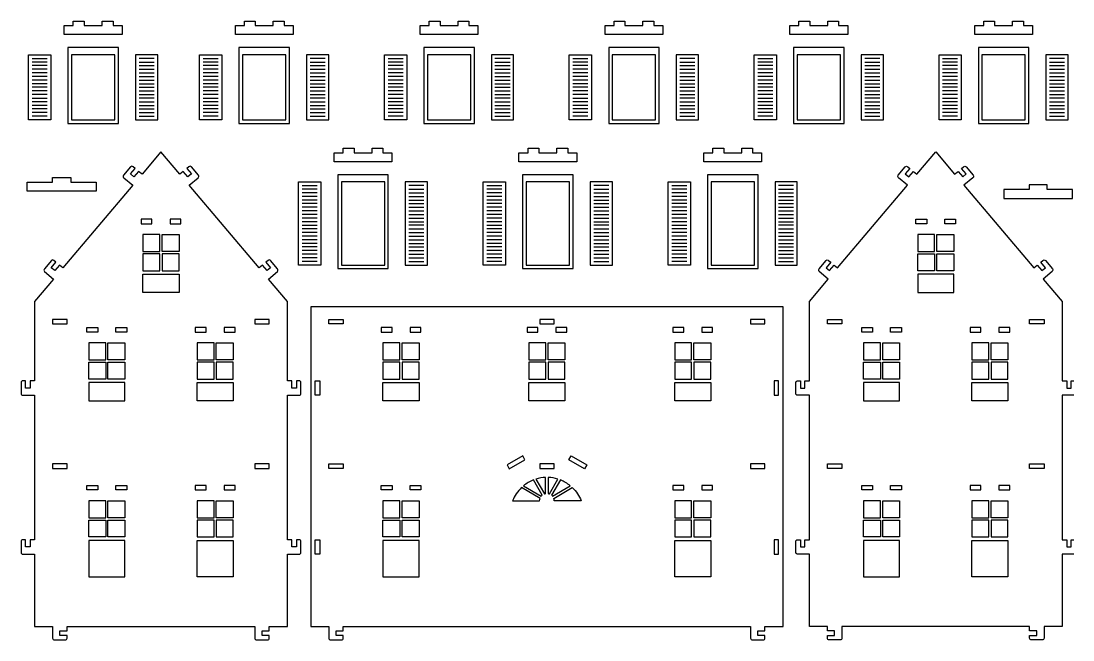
# Model space of a CAD drawing. Extents: x 6616 to 8714, y -365 to 1185.
# Drawn here: x 6616 to 8014, y 358 to 1180 of the extents above; entities that cross this region are included whole.
import ezdxf

# ---------------------------------------------------------------- set-up
doc = ezdxf.new("R2010")
doc.units = 0
doc.header["$MEASUREMENT"] = 0
doc.layers.add('LAYER1', color=18, linetype='CONTINUOUS')

msp = doc.modelspace()

# ---------------------------------------------------------------- linework, layer by layer
at = {"layer": 'LAYER1'}
for points in [[(6673.6, 1162.3), (6673.6, 1174.3), (6685.6, 1174.3), (6685.6, 1180.3), (6700, 1180.3), (6700, 1174.3), (6724, 1174.3), (6724, 1180.3), (6738.4, 1180.3), (6738.4, 1174.3), (6750.4, 1174.3), (6750.4, 1162.3)], [(6901, 1162.3), (6901, 1174.3), (6913, 1174.3), (6913, 1180.3), (6927.4, 1180.3), (6927.4, 1174.3), (6951.4, 1174.3), (6951.4, 1180.3), (6965.8, 1180.3), (6965.8, 1174.3), (6977.8, 1174.3), (6977.8, 1162.3)], [(7146.7, 1162.3), (7146.7, 1174.3), (7158.7, 1174.3), (7158.7, 1180.3), (7173.1, 1180.3), (7173.1, 1174.3), (7197.1, 1174.3), (7197.1, 1180.3), (7211.5, 1180.3), (7211.5, 1174.3), (7223.5, 1174.3), (7223.5, 1162.3)], [(7392.4, 1162.3), (7392.4, 1174.3), (7404.4, 1174.3), (7404.4, 1180.3), (7418.8, 1180.3), (7418.8, 1174.3), (7442.8, 1174.3), (7442.8, 1180.3), (7457.2, 1180.3), (7457.2, 1174.3), (7469.2, 1174.3), (7469.2, 1162.3)], [(7638.1, 1162.3), (7638.1, 1174.3), (7650.1, 1174.3), (7650.1, 1180.3), (7664.5, 1180.3), (7664.5, 1174.3), (7688.5, 1174.3), (7688.5, 1180.3), (7702.9, 1180.3), (7702.9, 1174.3), (7714.9, 1174.3), (7714.9, 1162.3)], [(7883.8, 1162.3), (7883.8, 1174.3), (7895.8, 1174.3), (7895.8, 1180.3), (7910.2, 1180.3), (7910.2, 1174.3), (7934.2, 1174.3), (7934.2, 1180.3), (7948.6, 1180.3), (7948.6, 1174.3), (7960.6, 1174.3), (7960.6, 1162.3)], [(6626.1, 1135.4), (6655.7, 1135.4), (6655.7, 1049), (6626.1, 1049)], [(6745.6, 1145), (6678.4, 1145), (6678.4, 1044.2), (6745.6, 1044.2)], [(6740.8, 1135.4), (6683.2, 1135.4), (6683.2, 1049), (6740.8, 1049)], [(6797.8, 1135.4), (6768.2, 1135.4), (6768.2, 1049), (6797.8, 1049)], [(6853.5, 1135.4), (6883.1, 1135.4), (6883.1, 1049), (6853.5, 1049)], [(6973, 1145), (6905.8, 1145), (6905.8, 1044.2), (6973, 1044.2)], [(6968.2, 1135.4), (6910.6, 1135.4), (6910.6, 1049), (6968.2, 1049)], [(7025.2, 1135.4), (6995.6, 1135.4), (6995.6, 1049), (7025.2, 1049)], [(7099.2, 1135.4), (7128.8, 1135.4), (7128.8, 1049), (7099.2, 1049)], [(7218.7, 1145), (7151.5, 1145), (7151.5, 1044.2), (7218.7, 1044.2)], [(7213.9, 1135.4), (7156.3, 1135.4), (7156.3, 1049), (7213.9, 1049)], [(7270.9, 1135.4), (7241.3, 1135.4), (7241.3, 1049), (7270.9, 1049)], [(7344.9, 1135.4), (7374.5, 1135.4), (7374.5, 1049), (7344.9, 1049)], [(7464.4, 1145), (7397.2, 1145), (7397.2, 1044.2), (7464.4, 1044.2)], [(7459.6, 1135.4), (7402, 1135.4), (7402, 1049), (7459.6, 1049)], [(7516.6, 1135.4), (7487, 1135.4), (7487, 1049), (7516.6, 1049)], [(7590.6, 1135.4), (7620.2, 1135.4), (7620.2, 1049), (7590.6, 1049)], [(7710.1, 1145), (7642.9, 1145), (7642.9, 1044.2), (7710.1, 1044.2)], [(7705.3, 1135.4), (7647.7, 1135.4), (7647.7, 1049), (7705.3, 1049)], [(7762.3, 1135.4), (7732.7, 1135.4), (7732.7, 1049), (7762.3, 1049)], [(7836.3, 1135.4), (7865.9, 1135.4), (7865.9, 1049), (7836.3, 1049)], [(7955.8, 1145), (7888.6, 1145), (7888.6, 1044.2), (7955.8, 1044.2)], [(7951, 1135.4), (7893.4, 1135.4), (7893.4, 1049), (7951, 1049)], [(8008, 1135.4), (7978.4, 1135.4), (7978.4, 1049), (8008, 1049)], [(7032.3, 993.2), (7032.3, 1005.2), (7044.3, 1005.2), (7044.3, 1011.2), (7058.7, 1011.2), (7058.7, 1005.2), (7082.7, 1005.2), (7082.7, 1011.2), (7097.1, 1011.2), (7097.1, 1005.2), (7109.1, 1005.2), (7109.1, 993.2)], [(7278, 993.2), (7278, 1005.2), (7290, 1005.2), (7290, 1011.2), (7304.4, 1011.2), (7304.4, 1005.2), (7328.4, 1005.2), (7328.4, 1011.2), (7342.8, 1011.2), (7342.8, 1005.2), (7354.8, 1005.2), (7354.8, 993.2)], [(7523.7, 993.2), (7523.7, 1005.2), (7535.7, 1005.2), (7535.7, 1011.2), (7550.1, 1011.2), (7550.1, 1005.2), (7574.1, 1005.2), (7574.1, 1011.2), (7588.5, 1011.2), (7588.5, 1005.2), (7600.5, 1005.2), (7600.5, 993.2)], [(6658.1, 972.2), (6682.1, 972.2), (6682.1, 966.2), (6715.9, 966.2), (6715.9, 954.2), (6624.4, 954.2), (6624.4, 966.2), (6658.1, 966.2)], [(6984.8, 966.4), (7014.4, 966.4), (7014.4, 856), (6984.8, 856)], [(7104.3, 976), (7037.1, 976), (7037.1, 851.2), (7104.3, 851.2)], [(7099.5, 966.4), (7041.9, 966.4), (7041.9, 856), (7099.5, 856)], [(7156.5, 966.4), (7126.9, 966.4), (7126.9, 856), (7156.5, 856)], [(7230.5, 966.4), (7260.1, 966.4), (7260.1, 856), (7230.5, 856)], [(7350, 976), (7282.8, 976), (7282.8, 851.2), (7350, 851.2)], [(7345.2, 966.4), (7287.6, 966.4), (7287.6, 856), (7345.2, 856)], [(7402.2, 966.4), (7372.6, 966.4), (7372.6, 856), (7402.2, 856)], [(7476.2, 966.4), (7505.8, 966.4), (7505.8, 856), (7476.2, 856)], [(7595.7, 976), (7528.5, 976), (7528.5, 851.2), (7595.7, 851.2)], [(7590.9, 966.4), (7533.3, 966.4), (7533.3, 856), (7590.9, 856)], [(7647.9, 966.4), (7618.3, 966.4), (7618.3, 856), (7647.9, 856)], [(7980.2, 962.4), (7956.2, 962.4), (7956.2, 956.4), (7922.5, 956.4), (7922.5, 944.4), (8013.9, 944.4), (8013.9, 956.4), (7980.2, 956.4)], [(6790.1, 916.9), (6775.7, 916.9), (6775.7, 910.9), (6790.1, 910.9)], [(6828.5, 916.9), (6814.1, 916.9), (6814.1, 910.9), (6828.5, 910.9)], [(7805.6, 916.9), (7820, 916.9), (7820, 910.9), (7805.6, 910.9)], [(7844, 916.9), (7858.4, 916.9), (7858.4, 910.9), (7844, 910.9)], [(6800.6, 874), (6800.6, 896.5), (6778.1, 896.5), (6778.1, 874)], [(6803.6, 896.5), (6826.1, 896.5), (6826.1, 874), (6803.6, 874)], [(7830.5, 896.5), (7808, 896.5), (7808, 874), (7830.5, 874)], [(7833.5, 874), (7833.5, 896.5), (7856, 896.5), (7856, 874)], [(6778.1, 848.5), (6800.6, 848.5), (6800.6, 871), (6778.1, 871)], [(6826.1, 848.5), (6826.1, 871), (6803.6, 871), (6803.6, 848.5)], [(7808, 848.5), (7808, 871), (7830.5, 871), (7830.5, 848.5)], [(7856, 848.5), (7833.5, 848.5), (7833.5, 871), (7856, 871)], [(6826.1, 819.7), (6778.1, 819.7), (6778.1, 843.7), (6826.1, 843.7)], [(7808, 819.7), (7856, 819.7), (7856, 843.7), (7808, 843.7)], [(6658.1, 783.7), (6658.1, 777.7), (6677.3, 777.7), (6677.3, 783.7)], [(6926.9, 783.7), (6926.9, 777.7), (6946.1, 777.7), (6946.1, 783.7)], [(7025.2, 783.7), (7044.4, 783.7), (7044.4, 777.7), (7025.2, 777.7)], [(7324.7, 783.7), (7305.5, 783.7), (7305.5, 777.7), (7324.7, 777.7)], [(7605, 783.7), (7585.8, 783.7), (7585.8, 777.7), (7605, 777.7)], [(7707.2, 783.7), (7707.2, 777.7), (7688, 777.7), (7688, 783.7)], [(7976, 783.7), (7976, 777.7), (7956.8, 777.7), (7956.8, 783.7)], [(6703.7, 772.9), (6718.1, 772.9), (6718.1, 766.9), (6703.7, 766.9)], [(6742.1, 772.9), (6756.5, 772.9), (6756.5, 766.9), (6742.1, 766.9)], [(6862.1, 772.9), (6847.7, 772.9), (6847.7, 766.9), (6862.1, 766.9)], [(6900.5, 772.9), (6886.1, 772.9), (6886.1, 766.9), (6900.5, 766.9)], [(7109.2, 772.9), (7094.8, 772.9), (7094.8, 766.9), (7109.2, 766.9)], [(7147.6, 772.9), (7133.2, 772.9), (7133.2, 766.9), (7147.6, 766.9)], [(7303.1, 772.9), (7288.7, 772.9), (7288.7, 766.9), (7303.1, 766.9)], [(7341.5, 772.9), (7327.1, 772.9), (7327.1, 766.9), (7341.5, 766.9)], [(7497, 772.9), (7482.6, 772.9), (7482.6, 766.9), (7497, 766.9)], [(7535.4, 772.9), (7521, 772.9), (7521, 766.9), (7535.4, 766.9)], [(7733.6, 772.9), (7748, 772.9), (7748, 766.9), (7733.6, 766.9)], [(7772, 772.9), (7786.4, 772.9), (7786.4, 766.9), (7772, 766.9)], [(7892, 772.9), (7877.6, 772.9), (7877.6, 766.9), (7892, 766.9)], [(7930.4, 772.9), (7916, 772.9), (7916, 766.9), (7930.4, 766.9)], [(6728.6, 752.5), (6706.1, 752.5), (6706.1, 730), (6728.6, 730)], [(6731.6, 730), (6731.6, 752.5), (6754.1, 752.5), (6754.1, 730)], [(6872.6, 730), (6872.6, 752.5), (6850.1, 752.5), (6850.1, 730)], [(6875.6, 752.5), (6898.1, 752.5), (6898.1, 730), (6875.6, 730)], [(7119.7, 730), (7119.7, 752.5), (7097.2, 752.5), (7097.2, 730)], [(7122.7, 752.5), (7145.2, 752.5), (7145.2, 730), (7122.7, 730)], [(7313.6, 730), (7313.6, 752.5), (7291.1, 752.5), (7291.1, 730)], [(7316.6, 752.5), (7339.1, 752.5), (7339.1, 730), (7316.6, 730)], [(7507.5, 730), (7507.5, 752.5), (7485, 752.5), (7485, 730)], [(7510.5, 752.5), (7533, 752.5), (7533, 730), (7510.5, 730)], [(7758.5, 752.5), (7736, 752.5), (7736, 730), (7758.5, 730)], [(7761.5, 730), (7761.5, 752.5), (7784, 752.5), (7784, 730)], [(7902.5, 730), (7902.5, 752.5), (7880, 752.5), (7880, 730)], [(7905.5, 752.5), (7928, 752.5), (7928, 730), (7905.5, 730)], [(6706.1, 704.5), (6706.1, 727), (6728.6, 727), (6728.6, 704.5)], [(6754.1, 704.5), (6731.6, 704.5), (6731.6, 727), (6754.1, 727)], [(6850.1, 704.5), (6872.6, 704.5), (6872.6, 727), (6850.1, 727)], [(6898.1, 704.5), (6898.1, 727), (6875.6, 727), (6875.6, 704.5)], [(7097.2, 704.5), (7119.7, 704.5), (7119.7, 727), (7097.2, 727)], [(7145.2, 704.5), (7145.2, 727), (7122.7, 727), (7122.7, 704.5)], [(7291.1, 704.5), (7313.6, 704.5), (7313.6, 727), (7291.1, 727)], [(7339.1, 704.5), (7339.1, 727), (7316.6, 727), (7316.6, 704.5)], [(7485, 704.5), (7507.5, 704.5), (7507.5, 727), (7485, 727)], [(7533, 704.5), (7533, 727), (7510.5, 727), (7510.5, 704.5)], [(7736, 704.5), (7736, 727), (7758.5, 727), (7758.5, 704.5)], [(7784, 704.5), (7761.5, 704.5), (7761.5, 727), (7784, 727)], [(7880, 704.5), (7902.5, 704.5), (7902.5, 727), (7880, 727)], [(7928, 704.5), (7928, 727), (7905.5, 727), (7905.5, 704.5)], [(6706.1, 675.7), (6754.1, 675.7), (6754.1, 699.7), (6706.1, 699.7)], [(6898.1, 675.7), (6850.1, 675.7), (6850.1, 699.7), (6898.1, 699.7)], [(7007.2, 702.1), (7013.2, 702.1), (7013.2, 682.9), (7007.2, 682.9)], [(7145.2, 675.7), (7097.2, 675.7), (7097.2, 699.7), (7145.2, 699.7)], [(7339.1, 675.7), (7291.1, 675.7), (7291.1, 699.7), (7339.1, 699.7)], [(7533, 675.7), (7485, 675.7), (7485, 699.7), (7533, 699.7)], [(7623, 702.1), (7617, 702.1), (7617, 682.9), (7623, 682.9)], [(7736, 675.7), (7784, 675.7), (7784, 699.7), (7736, 699.7)], [(7928, 675.7), (7880, 675.7), (7880, 699.7), (7928, 699.7)], [(7282.9, 602.3), (7262.1, 590.3), (7265.1, 585.1), (7285.9, 597.1)], [(7347.3, 602.3), (7368.1, 590.3), (7365.1, 585.1), (7344.3, 597.1)], [(6658.1, 591.7), (6658.1, 585.7), (6677.3, 585.7), (6677.3, 591.7)], [(6926.9, 591.7), (6926.9, 585.7), (6946.1, 585.7), (6946.1, 591.7)], [(7025.2, 591.7), (7044.4, 591.7), (7044.4, 585.7), (7025.2, 585.7)], [(7324.7, 591.7), (7305.5, 591.7), (7305.5, 585.7), (7324.7, 585.7)], [(7605, 591.7), (7585.8, 591.7), (7585.8, 585.7), (7605, 585.7)], [(7707.2, 591.7), (7707.2, 585.7), (7688, 585.7), (7688, 591.7)], [(7976, 591.7), (7976, 585.7), (7956.8, 585.7), (7956.8, 591.7)], [(6703.7, 563), (6718.1, 563), (6718.1, 557), (6703.7, 557)], [(6742.1, 563), (6756.5, 563), (6756.5, 557), (6742.1, 557)], [(6862.1, 563), (6847.7, 563), (6847.7, 557), (6862.1, 557)], [(6900.5, 563), (6886.1, 563), (6886.1, 557), (6900.5, 557)], [(7094.8, 563), (7109.2, 563), (7109.2, 557), (7094.8, 557)], [(7133.2, 563), (7147.6, 563), (7147.6, 557), (7133.2, 557)], [(7497, 563), (7482.6, 563), (7482.6, 557), (7497, 557)], [(7535.4, 563), (7521, 563), (7521, 557), (7535.4, 557)], [(7733.6, 563), (7748, 563), (7748, 557), (7733.6, 557)], [(7772, 563), (7786.4, 563), (7786.4, 557), (7772, 557)], [(7892, 563), (7877.6, 563), (7877.6, 557), (7892, 557)], [(7930.4, 563), (7916, 563), (7916, 557), (7930.4, 557)], [(6728.6, 542.6), (6706.1, 542.6), (6706.1, 520.1), (6728.6, 520.1)], [(6731.6, 520.1), (6731.6, 542.6), (6754.1, 542.6), (6754.1, 520.1)], [(6872.6, 520.1), (6872.6, 542.6), (6850.1, 542.6), (6850.1, 520.1)], [(6875.6, 542.6), (6898.1, 542.6), (6898.1, 520.1), (6875.6, 520.1)], [(7119.7, 542.6), (7097.2, 542.6), (7097.2, 520.1), (7119.7, 520.1)], [(7122.7, 520.1), (7122.7, 542.6), (7145.2, 542.6), (7145.2, 520.1)], [(7507.5, 520.1), (7507.5, 542.6), (7485, 542.6), (7485, 520.1)], [(7510.5, 542.6), (7533, 542.6), (7533, 520.1), (7510.5, 520.1)], [(7758.5, 542.6), (7736, 542.6), (7736, 520.1), (7758.5, 520.1)], [(7761.5, 520.1), (7761.5, 542.6), (7784, 542.6), (7784, 520.1)], [(7902.5, 520.1), (7902.5, 542.6), (7880, 542.6), (7880, 520.1)], [(7905.5, 542.6), (7928, 542.6), (7928, 520.1), (7905.5, 520.1)], [(6706.1, 494.6), (6706.1, 517.1), (6728.6, 517.1), (6728.6, 494.6)], [(6754.1, 494.6), (6731.6, 494.6), (6731.6, 517.1), (6754.1, 517.1)], [(6850.1, 494.6), (6872.6, 494.6), (6872.6, 517.1), (6850.1, 517.1)], [(6898.1, 494.6), (6898.1, 517.1), (6875.6, 517.1), (6875.6, 494.6)], [(7097.2, 494.6), (7097.2, 517.1), (7119.7, 517.1), (7119.7, 494.6)], [(7145.2, 494.6), (7122.7, 494.6), (7122.7, 517.1), (7145.2, 517.1)], [(7485, 494.6), (7507.5, 494.6), (7507.5, 517.1), (7485, 517.1)], [(7533, 494.6), (7533, 517.1), (7510.5, 517.1), (7510.5, 494.6)], [(7736, 494.6), (7736, 517.1), (7758.5, 517.1), (7758.5, 494.6)], [(7784, 494.6), (7761.5, 494.6), (7761.5, 517.1), (7784, 517.1)], [(7880, 494.6), (7902.5, 494.6), (7902.5, 517.1), (7880, 517.1)], [(7928, 494.6), (7928, 517.1), (7905.5, 517.1), (7905.5, 494.6)], [(6706.1, 441.8), (6754.1, 441.8), (6754.1, 489.8), (6706.1, 489.8)], [(6898.1, 441.8), (6850.1, 441.8), (6850.1, 489.8), (6898.1, 489.8)], [(7007.2, 490.9), (7013.2, 490.9), (7013.2, 471.7), (7007.2, 471.7)], [(7097.2, 441.8), (7145.2, 441.8), (7145.2, 489.8), (7097.2, 489.8)], [(7533, 441.8), (7485, 441.8), (7485, 489.8), (7533, 489.8)], [(7623, 490.9), (7617, 490.9), (7617, 471.7), (7623, 471.7)], [(7736, 441.8), (7784, 441.8), (7784, 489.8), (7736, 489.8)], [(7928, 441.8), (7880, 441.8), (7880, 489.8), (7928, 489.8)]]:
    msp.add_lwpolyline(points, close=True, dxfattribs=at)
for points in [[(6630.9, 1130.6), (6650.9, 1130.6)], [(6650.9, 1125.8), (6630.9, 1125.8)], [(6650.9, 1121), (6630.9, 1121)], [(6793, 1130.6), (6773, 1130.6)], [(6773, 1125.8), (6793, 1125.8)], [(6773, 1121), (6793, 1121)], [(6858.3, 1130.6), (6878.3, 1130.6)], [(6878.3, 1125.8), (6858.3, 1125.8)], [(6878.3, 1121), (6858.3, 1121)], [(7020.4, 1130.6), (7000.4, 1130.6)], [(7000.4, 1125.8), (7020.4, 1125.8)], [(7000.4, 1121), (7020.4, 1121)], [(7104, 1130.6), (7124, 1130.6)], [(7124, 1125.8), (7104, 1125.8)], [(7124, 1121), (7104, 1121)], [(7266.1, 1130.6), (7246.1, 1130.6)], [(7246.1, 1125.8), (7266.1, 1125.8)], [(7246.1, 1121), (7266.1, 1121)], [(7349.7, 1130.6), (7369.7, 1130.6)], [(7369.7, 1125.8), (7349.7, 1125.8)], [(7369.7, 1121), (7349.7, 1121)], [(7511.8, 1130.6), (7491.8, 1130.6)], [(7491.8, 1125.8), (7511.8, 1125.8)], [(7491.8, 1121), (7511.8, 1121)], [(7595.4, 1130.6), (7615.4, 1130.6)], [(7615.4, 1125.8), (7595.4, 1125.8)], [(7615.4, 1121), (7595.4, 1121)], [(7757.5, 1130.6), (7737.5, 1130.6)], [(7737.5, 1125.8), (7757.5, 1125.8)], [(7737.5, 1121), (7757.5, 1121)], [(7841.1, 1130.6), (7861.1, 1130.6)], [(7861.1, 1125.8), (7841.1, 1125.8)], [(7861.1, 1121), (7841.1, 1121)], [(8003.2, 1130.6), (7983.2, 1130.6)], [(7983.2, 1125.8), (8003.2, 1125.8)], [(7983.2, 1121), (8003.2, 1121)], [(6650.9, 1116.2), (6630.9, 1116.2)], [(6650.9, 1111.4), (6630.9, 1111.4)], [(6650.9, 1106.6), (6630.9, 1106.6)], [(6773, 1116.2), (6793, 1116.2)], [(6773, 1111.4), (6793, 1111.4)], [(6773, 1106.6), (6793, 1106.6)], [(6878.3, 1116.2), (6858.3, 1116.2)], [(6878.3, 1111.4), (6858.3, 1111.4)], [(6878.3, 1106.6), (6858.3, 1106.6)], [(7000.4, 1116.2), (7020.4, 1116.2)], [(7000.4, 1111.4), (7020.4, 1111.4)], [(7000.4, 1106.6), (7020.4, 1106.6)], [(7124, 1116.2), (7104, 1116.2)], [(7124, 1111.4), (7104, 1111.4)], [(7124, 1106.6), (7104, 1106.6)], [(7246.1, 1116.2), (7266.1, 1116.2)], [(7246.1, 1111.4), (7266.1, 1111.4)], [(7246.1, 1106.6), (7266.1, 1106.6)], [(7369.7, 1116.2), (7349.7, 1116.2)], [(7369.7, 1111.4), (7349.7, 1111.4)], [(7369.7, 1106.6), (7349.7, 1106.6)], [(7491.8, 1116.2), (7511.8, 1116.2)], [(7491.8, 1111.4), (7511.8, 1111.4)], [(7491.8, 1106.6), (7511.8, 1106.6)], [(7615.4, 1116.2), (7595.4, 1116.2)], [(7615.4, 1111.4), (7595.4, 1111.4)], [(7615.4, 1106.6), (7595.4, 1106.6)], [(7737.5, 1116.2), (7757.5, 1116.2)], [(7737.5, 1111.4), (7757.5, 1111.4)], [(7737.5, 1106.6), (7757.5, 1106.6)], [(7861.1, 1116.2), (7841.1, 1116.2)], [(7861.1, 1111.4), (7841.1, 1111.4)], [(7861.1, 1106.6), (7841.1, 1106.6)], [(7983.2, 1116.2), (8003.2, 1116.2)], [(7983.2, 1111.4), (8003.2, 1111.4)], [(7983.2, 1106.6), (8003.2, 1106.6)], [(6650.9, 1101.8), (6630.9, 1101.8)], [(6650.9, 1097), (6630.9, 1097)], [(6650.9, 1092.2), (6630.9, 1092.2)], [(6773, 1101.8), (6793, 1101.8)], [(6773, 1097), (6793, 1097)], [(6773, 1092.2), (6793, 1092.2)], [(6878.3, 1101.8), (6858.3, 1101.8)], [(6878.3, 1097), (6858.3, 1097)], [(6878.3, 1092.2), (6858.3, 1092.2)], [(7000.4, 1101.8), (7020.4, 1101.8)], [(7000.4, 1097), (7020.4, 1097)], [(7000.4, 1092.2), (7020.4, 1092.2)], [(7124, 1101.8), (7104, 1101.8)], [(7124, 1097), (7104, 1097)], [(7124, 1092.2), (7104, 1092.2)], [(7246.1, 1101.8), (7266.1, 1101.8)], [(7246.1, 1097), (7266.1, 1097)], [(7246.1, 1092.2), (7266.1, 1092.2)], [(7369.7, 1101.8), (7349.7, 1101.8)], [(7369.7, 1097), (7349.7, 1097)], [(7369.7, 1092.2), (7349.7, 1092.2)], [(7491.8, 1101.8), (7511.8, 1101.8)], [(7491.8, 1097), (7511.8, 1097)], [(7491.8, 1092.2), (7511.8, 1092.2)], [(7615.4, 1101.8), (7595.4, 1101.8)], [(7615.4, 1097), (7595.4, 1097)], [(7615.4, 1092.2), (7595.4, 1092.2)], [(7737.5, 1101.8), (7757.5, 1101.8)], [(7737.5, 1097), (7757.5, 1097)], [(7737.5, 1092.2), (7757.5, 1092.2)], [(7861.1, 1101.8), (7841.1, 1101.8)], [(7861.1, 1097), (7841.1, 1097)], [(7861.1, 1092.2), (7841.1, 1092.2)], [(7983.2, 1101.8), (8003.2, 1101.8)], [(7983.2, 1097), (8003.2, 1097)], [(7983.2, 1092.2), (8003.2, 1092.2)], [(6650.9, 1087.4), (6630.9, 1087.4)], [(6650.9, 1082.6), (6630.9, 1082.6)], [(6630.9, 1077.8), (6650.9, 1077.8)], [(6773, 1087.4), (6793, 1087.4)], [(6773, 1082.6), (6793, 1082.6)], [(6793, 1077.8), (6773, 1077.8)], [(6878.3, 1087.4), (6858.3, 1087.4)], [(6878.3, 1082.6), (6858.3, 1082.6)], [(6858.3, 1077.8), (6878.3, 1077.8)], [(7000.4, 1087.4), (7020.4, 1087.4)], [(7000.4, 1082.6), (7020.4, 1082.6)], [(7020.4, 1077.8), (7000.4, 1077.8)], [(7124, 1087.4), (7104, 1087.4)], [(7124, 1082.6), (7104, 1082.6)], [(7104, 1077.8), (7124, 1077.8)], [(7246.1, 1087.4), (7266.1, 1087.4)], [(7246.1, 1082.6), (7266.1, 1082.6)], [(7266.1, 1077.8), (7246.1, 1077.8)], [(7369.7, 1087.4), (7349.7, 1087.4)], [(7369.7, 1082.6), (7349.7, 1082.6)], [(7349.7, 1077.8), (7369.7, 1077.8)], [(7491.8, 1087.4), (7511.8, 1087.4)], [(7491.8, 1082.6), (7511.8, 1082.6)], [(7511.8, 1077.8), (7491.8, 1077.8)], [(7615.4, 1087.4), (7595.4, 1087.4)], [(7615.4, 1082.6), (7595.4, 1082.6)], [(7595.4, 1077.8), (7615.4, 1077.8)], [(7737.5, 1087.4), (7757.5, 1087.4)], [(7737.5, 1082.6), (7757.5, 1082.6)], [(7757.5, 1077.8), (7737.5, 1077.8)], [(7861.1, 1087.4), (7841.1, 1087.4)], [(7861.1, 1082.6), (7841.1, 1082.6)], [(7841.1, 1077.8), (7861.1, 1077.8)], [(7983.2, 1087.4), (8003.2, 1087.4)], [(7983.2, 1082.6), (8003.2, 1082.6)], [(8003.2, 1077.8), (7983.2, 1077.8)], [(6650.9, 1073), (6630.9, 1073)], [(6650.9, 1068.2), (6630.9, 1068.2)], [(6650.9, 1063.4), (6630.9, 1063.4)], [(6773, 1073), (6793, 1073)], [(6773, 1068.2), (6793, 1068.2)], [(6773, 1063.4), (6793, 1063.4)], [(6878.3, 1073), (6858.3, 1073)], [(6878.3, 1068.2), (6858.3, 1068.2)], [(6878.3, 1063.4), (6858.3, 1063.4)], [(7000.4, 1073), (7020.4, 1073)], [(7000.4, 1068.2), (7020.4, 1068.2)], [(7000.4, 1063.4), (7020.4, 1063.4)], [(7124, 1073), (7104, 1073)], [(7124, 1068.2), (7104, 1068.2)], [(7124, 1063.4), (7104, 1063.4)], [(7246.1, 1073), (7266.1, 1073)], [(7246.1, 1068.2), (7266.1, 1068.2)], [(7246.1, 1063.4), (7266.1, 1063.4)], [(7369.7, 1073), (7349.7, 1073)], [(7369.7, 1068.2), (7349.7, 1068.2)], [(7369.7, 1063.4), (7349.7, 1063.4)], [(7491.8, 1073), (7511.8, 1073)], [(7491.8, 1068.2), (7511.8, 1068.2)], [(7491.8, 1063.4), (7511.8, 1063.4)], [(7615.4, 1073), (7595.4, 1073)], [(7615.4, 1068.2), (7595.4, 1068.2)], [(7615.4, 1063.4), (7595.4, 1063.4)], [(7737.5, 1073), (7757.5, 1073)], [(7737.5, 1068.2), (7757.5, 1068.2)], [(7737.5, 1063.4), (7757.5, 1063.4)], [(7861.1, 1073), (7841.1, 1073)], [(7861.1, 1068.2), (7841.1, 1068.2)], [(7861.1, 1063.4), (7841.1, 1063.4)], [(7983.2, 1073), (8003.2, 1073)], [(7983.2, 1068.2), (8003.2, 1068.2)], [(7983.2, 1063.4), (8003.2, 1063.4)], [(6650.9, 1058.6), (6630.9, 1058.6)], [(6650.9, 1053.8), (6630.9, 1053.8)], [(6773, 1058.6), (6793, 1058.6)], [(6773, 1053.8), (6793, 1053.8)], [(6878.3, 1058.6), (6858.3, 1058.6)], [(6878.3, 1053.8), (6858.3, 1053.8)], [(7000.4, 1058.6), (7020.4, 1058.6)], [(7000.4, 1053.8), (7020.4, 1053.8)], [(7124, 1058.6), (7104, 1058.6)], [(7124, 1053.8), (7104, 1053.8)], [(7246.1, 1058.6), (7266.1, 1058.6)], [(7246.1, 1053.8), (7266.1, 1053.8)], [(7369.7, 1058.6), (7349.7, 1058.6)], [(7369.7, 1053.8), (7349.7, 1053.8)], [(7491.8, 1058.6), (7511.8, 1058.6)], [(7491.8, 1053.8), (7511.8, 1053.8)], [(7615.4, 1058.6), (7595.4, 1058.6)], [(7615.4, 1053.8), (7595.4, 1053.8)], [(7737.5, 1058.6), (7757.5, 1058.6)], [(7737.5, 1053.8), (7757.5, 1053.8)], [(7861.1, 1058.6), (7841.1, 1058.6)], [(7861.1, 1053.8), (7841.1, 1053.8)], [(7983.2, 1058.6), (8003.2, 1058.6)], [(7983.2, 1053.8), (8003.2, 1053.8)], [(6989.6, 961.6), (7009.6, 961.6)], [(7009.6, 956.8), (6989.6, 956.8)], [(7009.6, 952), (6989.6, 952)], [(7151.7, 961.6), (7131.7, 961.6)], [(7131.7, 956.8), (7151.7, 956.8)], [(7131.7, 952), (7151.7, 952)], [(7235.3, 961.6), (7255.3, 961.6)], [(7255.3, 956.8), (7235.3, 956.8)], [(7255.3, 952), (7235.3, 952)], [(7397.4, 961.6), (7377.4, 961.6)], [(7377.4, 956.8), (7397.4, 956.8)], [(7377.4, 952), (7397.4, 952)], [(7481, 961.6), (7501, 961.6)], [(7501, 956.8), (7481, 956.8)], [(7501, 952), (7481, 952)], [(7643.1, 961.6), (7623.1, 961.6)], [(7623.1, 956.8), (7643.1, 956.8)], [(7623.1, 952), (7643.1, 952)], [(7009.6, 947.2), (6989.6, 947.2)], [(7009.6, 942.4), (6989.6, 942.4)], [(7009.6, 937.6), (6989.6, 937.6)], [(7131.7, 947.2), (7151.7, 947.2)], [(7131.7, 942.4), (7151.7, 942.4)], [(7131.7, 937.6), (7151.7, 937.6)], [(7255.3, 947.2), (7235.3, 947.2)], [(7255.3, 942.4), (7235.3, 942.4)], [(7255.3, 937.6), (7235.3, 937.6)], [(7377.4, 947.2), (7397.4, 947.2)], [(7377.4, 942.4), (7397.4, 942.4)], [(7377.4, 937.6), (7397.4, 937.6)], [(7501, 947.2), (7481, 947.2)], [(7501, 942.4), (7481, 942.4)], [(7501, 937.6), (7481, 937.6)], [(7623.1, 947.2), (7643.1, 947.2)], [(7623.1, 942.4), (7643.1, 942.4)], [(7623.1, 937.6), (7643.1, 937.6)], [(7009.6, 932.8), (6989.6, 932.8)], [(7009.6, 928), (6989.6, 928)], [(7009.6, 923.2), (6989.6, 923.2)], [(7131.7, 932.8), (7151.7, 932.8)], [(7131.7, 928), (7151.7, 928)], [(7131.7, 923.2), (7151.7, 923.2)], [(7255.3, 932.8), (7235.3, 932.8)], [(7255.3, 928), (7235.3, 928)], [(7255.3, 923.2), (7235.3, 923.2)], [(7377.4, 932.8), (7397.4, 932.8)], [(7377.4, 928), (7397.4, 928)], [(7377.4, 923.2), (7397.4, 923.2)], [(7501, 932.8), (7481, 932.8)], [(7501, 928), (7481, 928)], [(7501, 923.2), (7481, 923.2)], [(7623.1, 932.8), (7643.1, 932.8)], [(7623.1, 928), (7643.1, 928)], [(7623.1, 923.2), (7643.1, 923.2)], [(7009.6, 918.4), (6989.6, 918.4)], [(7009.6, 913.6), (6989.6, 913.6)], [(7131.7, 918.4), (7151.7, 918.4)], [(7131.7, 913.6), (7151.7, 913.6)], [(7255.3, 918.4), (7235.3, 918.4)], [(7255.3, 913.6), (7235.3, 913.6)], [(7377.4, 918.4), (7397.4, 918.4)], [(7377.4, 913.6), (7397.4, 913.6)], [(7501, 918.4), (7481, 918.4)], [(7501, 913.6), (7481, 913.6)], [(7623.1, 918.4), (7643.1, 918.4)], [(7623.1, 913.6), (7643.1, 913.6)], [(6989.6, 908.8), (7009.6, 908.8)], [(7009.6, 904), (6989.6, 904)], [(7009.6, 899.2), (6989.6, 899.2)], [(7151.7, 908.8), (7131.7, 908.8)], [(7131.7, 904), (7151.7, 904)], [(7131.7, 899.2), (7151.7, 899.2)], [(7235.3, 908.8), (7255.3, 908.8)], [(7255.3, 904), (7235.3, 904)], [(7255.3, 899.2), (7235.3, 899.2)], [(7397.4, 908.8), (7377.4, 908.8)], [(7377.4, 904), (7397.4, 904)], [(7377.4, 899.2), (7397.4, 899.2)], [(7481, 908.8), (7501, 908.8)], [(7501, 904), (7481, 904)], [(7501, 899.2), (7481, 899.2)], [(7643.1, 908.8), (7623.1, 908.8)], [(7623.1, 904), (7643.1, 904)], [(7623.1, 899.2), (7643.1, 899.2)], [(7009.6, 894.4), (6989.6, 894.4)], [(7009.6, 889.6), (6989.6, 889.6)], [(7009.6, 884.8), (6989.6, 884.8)], [(7131.7, 894.4), (7151.7, 894.4)], [(7131.7, 889.6), (7151.7, 889.6)], [(7131.7, 884.8), (7151.7, 884.8)], [(7255.3, 894.4), (7235.3, 894.4)], [(7255.3, 889.6), (7235.3, 889.6)], [(7255.3, 884.8), (7235.3, 884.8)], [(7377.4, 894.4), (7397.4, 894.4)], [(7377.4, 889.6), (7397.4, 889.6)], [(7377.4, 884.8), (7397.4, 884.8)], [(7501, 894.4), (7481, 894.4)], [(7501, 889.6), (7481, 889.6)], [(7501, 884.8), (7481, 884.8)], [(7623.1, 894.4), (7643.1, 894.4)], [(7623.1, 889.6), (7643.1, 889.6)], [(7623.1, 884.8), (7643.1, 884.8)], [(7009.6, 880), (6989.6, 880)], [(7009.6, 875.2), (6989.6, 875.2)], [(7009.6, 870.4), (6989.6, 870.4)], [(7131.7, 880), (7151.7, 880)], [(7131.7, 875.2), (7151.7, 875.2)], [(7131.7, 870.4), (7151.7, 870.4)], [(7255.3, 880), (7235.3, 880)], [(7255.3, 875.2), (7235.3, 875.2)], [(7255.3, 870.4), (7235.3, 870.4)], [(7377.4, 880), (7397.4, 880)], [(7377.4, 875.2), (7397.4, 875.2)], [(7377.4, 870.4), (7397.4, 870.4)], [(7501, 880), (7481, 880)], [(7501, 875.2), (7481, 875.2)], [(7501, 870.4), (7481, 870.4)], [(7623.1, 880), (7643.1, 880)], [(7623.1, 875.2), (7643.1, 875.2)], [(7623.1, 870.4), (7643.1, 870.4)], [(7009.6, 865.6), (6989.6, 865.6)], [(7009.6, 860.8), (6989.6, 860.8)], [(7131.7, 865.6), (7151.7, 865.6)], [(7131.7, 860.8), (7151.7, 860.8)], [(7255.3, 865.6), (7235.3, 865.6)], [(7255.3, 860.8), (7235.3, 860.8)], [(7377.4, 865.6), (7397.4, 865.6)], [(7377.4, 860.8), (7397.4, 860.8)], [(7501, 865.6), (7481, 865.6)], [(7501, 860.8), (7481, 860.8)], [(7623.1, 865.6), (7643.1, 865.6)], [(7623.1, 860.8), (7643.1, 860.8)]]:
    msp.add_lwpolyline(points, dxfattribs=at)
for points in [[(6634.1, 807.7), (6634.1, 702.1), (6628.1, 702.1), (6628.1, 692.5), (6622.1, 692.5), (6622.1, 702.1), (6618.5, 702.1, 0.414214), (6616.1, 699.7), (6616.1, 685.3, 0.414214), (6618.5, 682.9), (6634.1, 682.9), (6634.1, 490.9), (6628.1, 490.9), (6628.1, 481.3), (6622.1, 481.3), (6622.1, 490.9), (6618.5, 490.9, 0.414214), (6616.1, 488.5), (6616.1, 474.1, 0.414214), (6618.5, 471.7), (6634.1, 471.7), (6634.1, 375.7), (6658.1, 375.7), (6658.1, 360.1, 0.414214), (6660.5, 357.7), (6674.9, 357.7, 0.414214), (6677.3, 360.1), (6677.3, 363.7), (6667.7, 363.7), (6667.7, 369.7), (6677.3, 369.7), (6677.3, 375.7), (6926.9, 375.7), (6926.9, 360.1, 0.414214), (6929.3, 357.7), (6943.7, 357.7, 0.414214), (6946.1, 360.1), (6946.1, 363.7), (6936.5, 363.7), (6936.5, 369.7), (6946.1, 369.7), (6946.1, 375.7), (6970.1, 375.7), (6970.1, 471.7), (6985.7, 471.7, 0.414214), (6988.1, 474.1), (6988.1, 488.5, 0.414214), (6985.7, 490.9), (6982.1, 490.9), (6982.1, 481.3), (6976.1, 481.3), (6976.1, 490.9), (6970.1, 490.9), (6970.1, 682.9), (6985.7, 682.9, 0.414214), (6988.1, 685.3), (6988.1, 699.7, 0.414214), (6985.7, 702.1), (6982.1, 702.1), (6982.1, 692.5), (6976.1, 692.5), (6976.1, 702.1), (6970.1, 702.1), (6970.1, 807.7), (6944.9, 837.4), (6956.8, 847.5, 0.414214), (6957.1, 850.9), (6947.8, 861.9, 0.414214), (6944.4, 862.2), (6941.7, 859.9), (6947.9, 852.5), (6943.3, 848.7), (6937.1, 856), (6932.5, 852.1), (6839.6, 962), (6851.6, 972, 0.414214), (6851.8, 975.4), (6842.5, 986.4, 0.414214), (6839.2, 986.7), (6836.4, 984.4), (6842.6, 977), (6838, 973.2), (6831.8, 980.5), (6827.3, 976.6), (6802.1, 1006.4), (6776.9, 976.6), (6772.3, 980.5), (6766.1, 973.2), (6761.6, 977), (6767.8, 984.4), (6765, 986.7, 0.414214), (6761.6, 986.4), (6752.3, 975.4, 0.414214), (6752.6, 972), (6764.5, 962), (6671.6, 852.1), (6667.1, 856), (6660.9, 848.7), (6656.3, 852.5), (6662.5, 859.9), (6659.7, 862.2, 0.414214), (6656.4, 861.9), (6647.1, 850.9, 0.414214), (6647.3, 847.5), (6659.3, 837.4)], [(7602.6, 357.7, 0.414214), (7605, 360.1), (7605, 363.7), (7595.4, 363.7), (7595.4, 369.7), (7605, 369.7), (7605, 375.7), (7629, 375.7), (7629, 800.6), (7001.2, 800.6), (7001.2, 375.7), (7025.2, 375.7), (7025.2, 360.1, 0.414214), (7027.6, 357.7), (7042, 357.7, 0.414214), (7044.4, 360.1), (7044.4, 363.7), (7034.8, 363.7), (7034.8, 369.7), (7044.4, 369.7), (7044.4, 375.7), (7585.8, 375.7), (7585.8, 360.1, 0.414214), (7588.2, 357.7)], [(7311.8, 551.7, -0.044025), (7313.4, 552.2), (7313.4, 573.7, 0.067701), (7300.4, 571.4)], [(7316.8, 573.7), (7316.8, 552.2, -0.044025), (7318.4, 551.7), (7329.8, 571.4, 0.067701)], [(7306, 545.9), (7281.3, 560.2, 0.109311), (7269.5, 542.6), (7305.4, 542.6, -0.087672)], [(7284, 562.5), (7307.6, 548.9, -0.044025), (7308.8, 550.1), (7297.2, 570.3, 0.078675)], [(7333, 570.3), (7321.3, 550.1, -0.044025), (7322.5, 548.9), (7346.2, 562.5, 0.078675)], [(7360.7, 542.6), (7324.8, 542.6, 0.087672), (7324.2, 545.9), (7348.9, 560.2, -0.109311)]]:
    msp.add_lwpolyline(points, format="xyb", close=True, dxfattribs=at)
for points in [[(8015.6, 471.7), (8000, 471.7), (8000, 375.7), (7976, 375.7), (7976, 360.1, -0.414214), (7973.6, 357.7), (7959.2, 357.7, -0.414214), (7956.8, 360.1), (7956.8, 363.7), (7966.4, 363.7), (7966.4, 369.7), (7956.8, 369.7), (7956.8, 375.7), (7707.2, 375.7), (7707.2, 360.1, -0.414214), (7704.8, 357.7), (7690.4, 357.7, -0.414214), (7688, 360.1), (7688, 363.7), (7697.6, 363.7), (7697.6, 369.7), (7688, 369.7), (7688, 375.7), (7664, 375.7), (7664, 471.7), (7648.4, 471.7, -0.414214), (7646, 474.1), (7646, 488.5, -0.414214), (7648.4, 490.9), (7652, 490.9), (7652, 481.3), (7658, 481.3), (7658, 490.9), (7664, 490.9), (7664, 682.9), (7648.4, 682.9, -0.414214), (7646, 685.3), (7646, 699.7, -0.414214), (7648.4, 702.1), (7652, 702.1), (7652, 692.5), (7658, 692.5), (7658, 702.1), (7664, 702.1), (7664, 807.7), (7689.1, 837.4), (7677.2, 847.5, -0.414214), (7676.9, 850.9), (7686.2, 861.9, -0.414214), (7689.6, 862.2), (7692.3, 859.9), (7686.2, 852.5), (7690.7, 848.7), (7696.9, 856), (7701.5, 852.1), (7794.4, 962), (7782.5, 972, -0.414214), (7782.2, 975.4), (7791.5, 986.4, -0.414214), (7794.9, 986.7), (7797.6, 984.4), (7791.4, 977), (7796, 973.2), (7802.2, 980.5), (7806.8, 976.6), (7832, 1006.4), (7857.1, 976.6), (7861.7, 980.5), (7867.9, 973.2), (7872.5, 977), (7866.3, 984.4), (7869, 986.7, -0.414214), (7872.4, 986.4), (7881.7, 975.4, -0.414214), (7881.4, 972), (7869.5, 962), (7962.4, 852.1), (7967, 856), (7973.2, 848.7), (7977.8, 852.5), (7971.6, 859.9), (7974.3, 862.2, -0.414214), (7977.7, 861.9), (7987, 850.9, -0.414214), (7986.7, 847.5), (7974.8, 837.4), (8000, 807.7), (8000, 702.1), (8006, 702.1), (8006, 692.5), (8012, 692.5), (8012, 702.1), (8015.6, 702.1, -0.414214)], [(8015.6, 682.9), (8000, 682.9), (8000, 490.9), (8006, 490.9), (8006, 481.3), (8012, 481.3), (8012, 490.9), (8015.6, 490.9, -0.414214)]]:
    msp.add_lwpolyline(points, format="xyb", dxfattribs=at)

doc.saveas('drawing.dxf')
